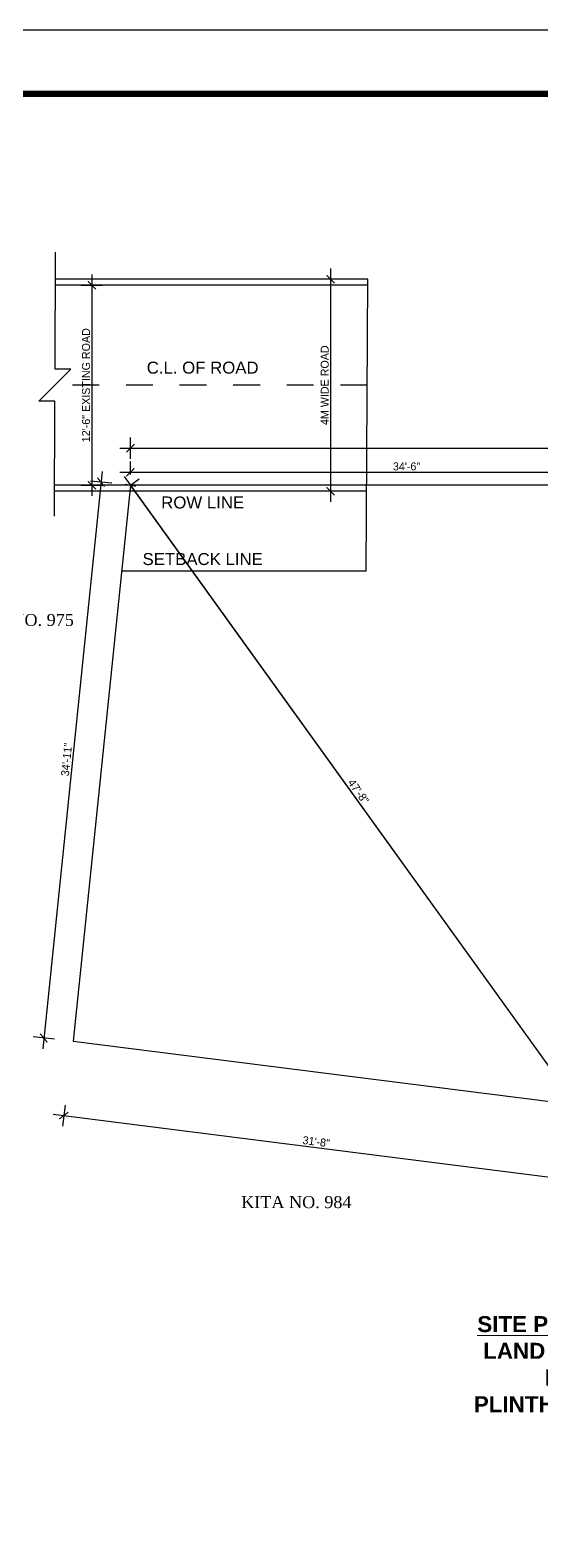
# Model space of a CAD drawing. Header units: inches. Extents: x 1397 to 20304, y -27267 to -746.
# Drawn here: x 4309 to 4692, y -23316 to -22194 of the extents above; entities that cross this region are included whole.
import ezdxf

# ---------------------------------------------------------------- set-up
doc = ezdxf.new("R2010")
doc.units = ezdxf.units.IN
doc.header["$LTSCALE"] = 17
doc.header["$MEASUREMENT"] = 0
doc.linetypes.add('ACAD_ISO02W100', pattern=[15, 12, -3])
doc.linetypes.add('Dash1', pattern=[0.472441, 0.23622, -0.23622])
for name, color, linetype, lineweight in [('OUTLINE', 1, 'Continuous', 25), ('TEXT', 231, 'Continuous', 20), ('Toilet', 7, 'Continuous', 25), ('Wall Plan_.50', 10, 'Continuous', 50)]:
    doc.layers.add(name, color=color, linetype=linetype, lineweight=lineweight)
doc.styles.add('ARCHITECTURE', font='stylu.ttf')
doc.dimstyles.new('8 SCALE', dxfattribs={"dimscale": 0, "dimtxt": 6, "dimasz": 6, "dimexe": 8, "dimexo": 8, "dimgap": 1.25, "dimtad": 1, "dimdec": 0, "dimzin": 3, "dimdsep": 46, "dimlunit": 4, "dimtxsty": 'ARCHITECTURE', "dimblk": 'ARCHTICK', "dimcen": 8, "dimdle": 8, "dimclrd": 5, "dimclre": 5, "dimclrt": 7, "dimadec": 0, "dimazin": 0, "dimtfac": 0.75, "dimtdec": 0, "dimtix": 1, "dimtmove": 2, "dimatfit": 3, "dimldrblk": 'ARCHTICK', "dimfxl": 8, "dimfxlon": 1, "dimtolj": 1, "dimtzin": 0, "dimlwd": -1, "dimlwe": -1, "dimarcsym": 0})

# ---------------------------------------------------------------- blocks, each defined once
blk = doc.blocks.new('_ArchTick')
at = {"color": 0, "linetype": 'ByBlock', "const_width": 0.15}
blk.add_lwpolyline([(-0.5, -0.5), (0.5, 0.5)], dxfattribs=at)
blk = doc.blocks.new('*D3985')
at = {"layer": 'Defpoints', "color": 0, "transparency": 16777216}
for p in [(5326.1, -22507.3), (4384.5, -22535.1), (5326.1, -22535.1)]:
    blk.add_point(p, dxfattribs=at)
at = {"layer": 'OUTLINE', "color": 5, "transparency": 16777216}
for p, q in [((4384.5, -22515.3), (4384.5, -22499.3)), ((5326.1, -22515.3), (5326.1, -22499.3)), ((4376.5, -22507.3), (5334.1, -22507.3))]:
    blk.add_line(p, q, dxfattribs=at)
at = {"layer": 'OUTLINE', "color": 5, "transparency": 16777216, "xscale": 6, "yscale": 6, "zscale": 6, "rotation": 180}
blk.add_blockref('_ArchTick', (4384.5, -22507.3), dxfattribs=at)
at = {"layer": 'OUTLINE', "color": 5, "transparency": 16777216, "xscale": 6, "yscale": 6, "zscale": 6}
blk.add_blockref('_ArchTick', (5326.1, -22507.3), dxfattribs=at)
at = {"layer": 'OUTLINE', "color": 7, "transparency": 16777216, "insert": (4855.3, -22502.9), "char_height": 6, "attachment_point": 5, "style": 'ARCHITECTURE'}
blk.add_mtext('\\A1;78\'-6"', dxfattribs=at)
blk = doc.blocks.new('*D3986')
at = {"layer": 'Defpoints', "color": 0, "transparency": 16777216}
for p in [(4798.3, -22525.4), (4384.5, -22535.1), (4798.3, -22535.1)]:
    blk.add_point(p, dxfattribs=at)
at = {"layer": 'OUTLINE', "color": 5, "transparency": 16777216}
for p, q in [((4384.5, -22527.1), (4384.5, -22517.4)), ((4798.3, -22527.1), (4798.3, -22517.4)), ((4376.5, -22525.4), (4806.3, -22525.4))]:
    blk.add_line(p, q, dxfattribs=at)
at = {"layer": 'OUTLINE', "color": 5, "transparency": 16777216, "xscale": 6, "yscale": 6, "zscale": 6, "rotation": 180}
blk.add_blockref('_ArchTick', (4384.5, -22525.4), dxfattribs=at)
at = {"layer": 'OUTLINE', "color": 5, "transparency": 16777216, "xscale": 6, "yscale": 6, "zscale": 6}
blk.add_blockref('_ArchTick', (4798.3, -22525.4), dxfattribs=at)
at = {"layer": 'OUTLINE', "color": 7, "transparency": 16777216, "insert": (4591.4, -22521), "char_height": 6, "attachment_point": 5, "style": 'ARCHITECTURE'}
blk.add_mtext('\\A1;34\'-6"', dxfattribs=at)
blk = doc.blocks.new('*D3987')
at = {"layer": 'Defpoints', "color": 0, "transparency": 16777216}
for p in [(4384.5, -22535.1), (4384.5, -22535.1), (4718.9, -22999.7)]:
    blk.add_point(p, dxfattribs=at)
at = {"layer": 'OUTLINE', "color": 5, "transparency": 16777216}
for p, q in [((4723.6, -23006.2), (4379.9, -22528.6)), ((4384.5, -22535.1), (4391, -22530.4)), ((4718.9, -22999.7), (4725.4, -22995.1))]:
    blk.add_line(p, q, dxfattribs=at)
at = {"layer": 'OUTLINE', "color": 5, "transparency": 16777216, "xscale": 6, "yscale": 6, "zscale": 6}
for p, rotation in [((4384.5, -22535.1), 125.7398794609257), ((4718.9, -22999.7), 305.7398794609257)]:
    blk.add_blockref('_ArchTick', p, dxfattribs=dict(at, rotation=rotation))
at = {"layer": 'OUTLINE', "color": 7, "transparency": 16777216, "insert": (4555.4, -22764.8), "char_height": 6, "attachment_point": 5, "rotation": 305.7399, "style": 'ARCHITECTURE'}
blk.add_mtext('\\A1;47\'-8"', dxfattribs=at)
blk = doc.blocks.new('*D3997')
at = {"layer": 'Defpoints', "color": 0, "transparency": 16777216}
for p in [(4341.6, -22951.9), (4718.9, -22999.7), (4711.8, -23055.6)]:
    blk.add_point(p, dxfattribs=at)
at = {"layer": 'OUTLINE', "color": 5, "transparency": 16777216}
for p, q in [((4335.6, -22999.8), (4333.5, -23015.7)), ((4326.6, -23006.7), (4719.8, -23056.6)), ((4712.9, -23047.6), (4710.8, -23063.5))]:
    blk.add_line(p, q, dxfattribs=at)
at = {"layer": 'OUTLINE', "color": 5, "transparency": 16777216, "xscale": 6, "yscale": 6, "zscale": 6}
for p, rotation in [((4334.5, -23007.7), 172.7744740016134), ((4711.8, -23055.6), 352.7744740016134)]:
    blk.add_blockref('_ArchTick', p, dxfattribs=dict(at, rotation=rotation))
at = {"layer": 'OUTLINE', "color": 7, "transparency": 16777216, "insert": (4523.7, -23027.3), "char_height": 6, "attachment_point": 5, "rotation": 352.7745, "style": 'ARCHITECTURE'}
blk.add_mtext('\\A1;31\'-8"', dxfattribs=at)
blk = doc.blocks.new('*D3998')
at = {"layer": 'Defpoints', "color": 0, "transparency": 16777216}
for p in [(4384.5, -22535.1), (4319.5, -22949.6), (4341.6, -22951.9)]:
    blk.add_point(p, dxfattribs=at)
at = {"layer": 'OUTLINE', "color": 5, "transparency": 16777216}
for p, q in [((4363.3, -22524.8), (4318.7, -22957.6)), ((4370.4, -22533.6), (4354.5, -22532)), ((4327.5, -22950.4), (4311.5, -22948.8))]:
    blk.add_line(p, q, dxfattribs=at)
at = {"layer": 'OUTLINE', "color": 5, "transparency": 16777216, "xscale": 6, "yscale": 6, "zscale": 6}
for p, rotation in [((4362.4, -22532.8), 84.12042794738267), ((4319.5, -22949.6), 264.1204279473827)]:
    blk.add_blockref('_ArchTick', p, dxfattribs=dict(at, rotation=rotation))
at = {"layer": 'OUTLINE', "color": 7, "transparency": 16777216, "insert": (4336.6, -22740.8), "char_height": 6, "attachment_point": 5, "rotation": 84.1204, "style": 'ARCHITECTURE'}
blk.add_mtext('\\A1;34\'-11"', dxfattribs=at)
blk = doc.blocks.new('*D3999')
at = {"layer": 'Defpoints', "color": 0, "transparency": 16777216}
for p in [(4328.2, -22385.1), (4327.7, -22535.1), (4355.6, -22535.1)]:
    blk.add_point(p, dxfattribs=at)
at = {"layer": 'OUTLINE', "color": 5, "transparency": 16777216}
for p, q in [((4355.6, -22377.1), (4355.6, -22543.1)), ((4347.6, -22385.1), (4363.6, -22385.1)), ((4347.6, -22535.1), (4363.6, -22535.1))]:
    blk.add_line(p, q, dxfattribs=at)
at = {"layer": 'OUTLINE', "color": 5, "transparency": 16777216, "xscale": 6, "yscale": 6, "zscale": 6}
for p, rotation in [((4355.6, -22385.1), 90), ((4355.6, -22535.1), 270)]:
    blk.add_blockref('_ArchTick', p, dxfattribs=dict(at, rotation=rotation))
at = {"layer": 'OUTLINE', "color": 7, "transparency": 16777216, "insert": (4351.2, -22460.1), "char_height": 6, "attachment_point": 5, "rotation": 90, "style": 'ARCHITECTURE'}
blk.add_mtext('\\A1;12\'-6" EXISTING ROAD', dxfattribs=at)
blk = doc.blocks.new('*D4000')
at = {"layer": 'Defpoints', "color": 0, "transparency": 16777216}
for p in [(4562.3, -22380.6), (4534.5, -22539.6), (4561.5, -22539.6)]:
    blk.add_point(p, dxfattribs=at)
at = {"layer": 'OUTLINE', "color": 5, "transparency": 16777216}
for p, q in [((4542.5, -22380.6), (4526.5, -22380.6)), ((4534.5, -22372.6), (4534.5, -22547.6)), ((4542.5, -22539.6), (4526.5, -22539.6))]:
    blk.add_line(p, q, dxfattribs=at)
at = {"layer": 'OUTLINE', "color": 5, "transparency": 16777216, "xscale": 6, "yscale": 6, "zscale": 6}
for p, rotation in [((4534.5, -22380.6), 90), ((4534.5, -22539.6), 270)]:
    blk.add_blockref('_ArchTick', p, dxfattribs=dict(at, rotation=rotation))
at = {"layer": 'OUTLINE', "color": 7, "transparency": 16777216, "insert": (4530.1, -22460.1), "char_height": 6, "attachment_point": 5, "rotation": 90, "style": 'ARCHITECTURE'}
blk.add_mtext('\\A1;4M WIDE ROAD', dxfattribs=at)

msp = doc.modelspace()

# ---------------------------------------------------------------- linework, layer by layer
for p, q in [((4561.2, -22599.6), (4562.3, -22380.6)), ((4562.3, -22385.1), (4328.2, -22385.1))]:
    msp.add_line(p, q)
msp.add_lwpolyline([(3671.9, -24438.8), (3671.9, -22193.7), (6846.7, -22193.7), (6846.7, -24438.8)], close=True)
at = {"const_width": 4.8}
msp.add_lwpolyline([(6798.7, -24390.8), (6798.7, -22241.7), (3815.9, -22241.7), (3815.9, -24390.8)], close=True, dxfattribs=at)
at = {"linetype": 'ACAD_ISO02W100', "ltscale": 5}
for points in [[(4562.3, -22380.6), (4327.9, -22380.6)], [(4561.5, -22539.6), (4327.9, -22539.6)]]:
    msp.add_lwpolyline(points, dxfattribs=at)
at = {"linetype": 'Dash1', "ltscale": 5}
msp.add_lwpolyline([(4561.9, -22460.1), (4327.9, -22460.1)], dxfattribs=at)
for points in [[(4561.5, -22535.1), (4327.7, -22535.1)], [(4561.2, -22599.6), (4377.9, -22599.6)]]:
    msp.add_lwpolyline(points)
at = {"layer": 'Toilet'}
for p, q in [((4328, -22448.1), (4328.3, -22360.3)), ((4315.9, -22472.1), (4339.9, -22448.1)), ((4339.9, -22448.1), (4328, -22448.1)), ((4327.9, -22472.1), (4315.9, -22472.1)), ((4327.6, -22558.3), (4327.9, -22472.1)), ((4384.5, -22535.1), (4341.6, -22951.9)), ((4855.3, -22535.1), (4384.5, -22535.1)), ((4718.9, -22999.7), (4384.5, -22535.1)), ((4341.6, -22951.9), (4718.9, -22999.7))]:
    msp.add_line(p, q, dxfattribs=at)

# ---------------------------------------------------------------- texts
at = {"char_height": 9, "attachment_point": 2}
for s, insert in [('{\\fTimes New Roman|b0|i0|c0|p18;KITA NO. 975}', (4300.7, -22631.6)), ('{\\fTimes New Roman|b0|i0|c0|p18;KITA NO. 984}', (4508.8, -23068.1))]:
    msp.add_mtext_dynamic_manual_height_columns(s, width=111.939, gutter_width=50, heights=[0], dxfattribs=dict(at, insert=insert))
at = {"layer": 'TEXT', "insert": (4688.2, -23158.1), "char_height": 12, "width": 402.268, "attachment_point": 2}
msp.add_mtext('{\\fArial|b1|i0|c0|p34;\\LSITE PLAN\\P\\l                                 LAND AREA = 3336.41 SQ.FT\\P                                 KITTA NO. = 1132\\P                                 PLINTH AREA = 1460.23 SQ.FT}', dxfattribs=at)
at = {"layer": 'Wall Plan_.50', "char_height": 9, "attachment_point": 5}
for s, insert, width in [('{\\fArial TUR|b0|i0|c0|p34;\\C7;C.L. OF ROAD}', (4438.6, -22447), 112.759), ('{\\fArial TUR|b0|i0|c162|p34;\\C7;ROW\\fArial TUR|b0|i0|c0|p34; LINE}', (4438.6, -22548.1), 76.009), ('{\\fArial TUR|b0|i0|c0|p34;\\C7;SETBACK LINE}', (4438.6, -22590.5), 158.932)]:
    msp.add_mtext(s, dxfattribs=dict(at, insert=insert, width=width))

# ---------------------------------------------------------------- dimensions: what is measured, and where the dimension line sits
at = {"layer": 'OUTLINE'}
for base, p1, p2, text, picture, middle in [((4355.6, -22535.1), (4328.2, -22385.1), (4327.7, -22535.1), '12\'-6" EXISTING ROAD', '*D3999', (4351.2, -22460.1)), ((4534.5, -22539.6), (4562.3, -22380.6), (4561.5, -22539.6), '4M WIDE ROAD', '*D4000', (4530.1, -22460.1))]:
    dim = msp.add_linear_dim(base=base, p1=p1, p2=p2, angle=90, text=text, dimstyle='8 SCALE', override={"dimscale": 1}, dxfattribs=at)
    dim.commit()
    dim.dimension.update_dxf_attribs({"geometry": picture, "text_midpoint": middle})
for base, p2, picture, middle in [((5326.1, -22507.3), (5326.1, -22535.1), '*D3985', (4855.3, -22502.9)), ((4798.3, -22525.4), (4798.3, -22535.1), '*D3986', (4591.4, -22521))]:
    dim = msp.add_linear_dim(base=base, p1=(4384.5, -22535.1), p2=p2, dimstyle='8 SCALE', override={"dimscale": 1}, dxfattribs=at)
    dim.commit()
    dim.dimension.update_dxf_attribs({"geometry": picture, "text_midpoint": middle})
for p1, p2, distance, picture, middle in [((4384.5, -22535.1), (4341.6, -22951.9), -22.2, '*D3998', (4336.6, -22740.8)), ((4718.9, -22999.7), (4384.5, -22535.1), 0, '*D3987', (4555.4, -22764.8)), ((4341.6, -22951.9), (4718.9, -22999.7), -56.3, '*D3997', (4523.7, -23027.3))]:
    dim = msp.add_aligned_dim(p1=p1, p2=p2, distance=distance, dimstyle='8 SCALE', override={"dimscale": 1}, dxfattribs=at)
    dim.commit()
    dim.dimension.update_dxf_attribs({"geometry": picture, "text_midpoint": middle})

doc.saveas('drawing.dxf')
